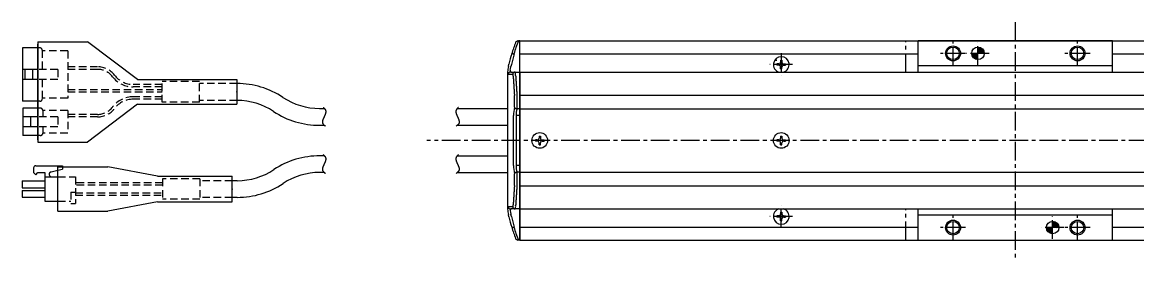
# Model space of a CAD drawing. Extents: x -463 to 433, y 42 to 537.
# Drawn here: x -463.4 to -15.4, y 441.9 to 536.9 of the extents above; entities that cross this region are included whole.
import ezdxf

# ---------------------------------------------------------------- set-up
doc = ezdxf.new("R2010")
doc.units = 0
for name, pattern in [('CENTER', [12, 7.5, -1.5, 1.5, -1.5]), ('DASHED', [4.5, 3, -1.5]), ('PHANTOM', [15, 7.5, -1.5, 1.5, -1.5, 1.5, -1.5])]:
    doc.linetypes.add(name, pattern=pattern)
doc.layers.get('0').update_dxf_attribs({"linetype": 'CONTINUOUS'})
doc.layers.add('CENTER', color=1, linetype='CENTER')

# ---------------------------------------------------------------- blocks, each defined once
blk = doc.blocks.new('*X6')
at = {"color": 0}
for p, q in [((-266.67, 312.02), (-266.61, 312.09)), ((-266.66, 311.92), (-266.5, 312.09)), ((-266.65, 311.83), (-266.38, 312.09)), ((-266.62, 311.74), (-266.27, 312.09)), ((-266.6, 311.65), (-266.16, 312.09)), ((-266.56, 311.57), (-266.05, 312.09)), ((-266.53, 311.5), (-265.94, 312.09)), ((-266.48, 311.43), (-265.83, 312.09)), ((-266.44, 311.36), (-265.71, 312.09)), ((-266.39, 311.3), (-265.6, 312.09)), ((-266.34, 311.24), (-265.49, 312.09)), ((-266.28, 311.18), (-265.42, 312.04)), ((-266.23, 311.13), (-265.42, 311.93)), ((-266.16, 311.08), (-265.42, 311.82)), ((-266.1, 311.03), (-265.42, 311.71)), ((-266.03, 310.99), (-265.42, 311.59)), ((-265.95, 310.95), (-265.42, 311.48)), ((-265.87, 310.92), (-265.42, 311.37)), ((-265.42, 313.16), (-265.26, 313.33)), ((-265.42, 313.27), (-265.36, 313.33)), ((-265.42, 313.05), (-265.16, 313.31)), ((-265.42, 312.94), (-265.07, 313.29)), ((-265.42, 312.82), (-264.99, 313.26)), ((-265.42, 312.71), (-264.91, 313.23)), ((-265.42, 312.6), (-264.83, 313.19)), ((-265.42, 312.49), (-264.76, 313.15)), ((-265.42, 312.38), (-264.7, 313.1)), ((-265.42, 312.27), (-264.63, 313.06)), ((-265.42, 312.15), (-264.57, 313)), ((-265.38, 312.09), (-264.52, 312.95)), ((-265.27, 312.09), (-264.46, 312.89)), ((-265.15, 312.09), (-264.42, 312.83)), ((-265.04, 312.09), (-264.37, 312.76)), ((-264.93, 312.09), (-264.33, 312.69)), ((-264.82, 312.09), (-264.29, 312.62)), ((-264.71, 312.09), (-264.26, 312.54)), ((-264.6, 312.09), (-264.23, 312.45)), ((-264.48, 312.09), (-264.2, 312.37)), ((-264.37, 312.09), (-264.19, 312.27)), ((-264.26, 312.09), (-264.18, 312.17)), ((-265.79, 310.89), (-265.42, 311.26)), ((-265.7, 310.87), (-265.42, 311.15)), ((-265.61, 310.85), (-265.42, 311.04)), ((-265.51, 310.84), (-265.42, 310.92))]:
    blk.add_line(p, q, dxfattribs=at)
blk = doc.blocks.new('*X7')
at = {"color": 0}
for p, q in [((-280.42, 348.25), (-280.34, 348.33)), ((-280.42, 348.14), (-280.24, 348.32)), ((-280.42, 348.02), (-280.14, 348.3)), ((-280.42, 347.91), (-280.05, 348.28)), ((-280.42, 347.8), (-279.97, 348.25)), ((-280.42, 347.69), (-279.89, 348.22)), ((-280.42, 347.58), (-279.82, 348.18)), ((-280.42, 347.46), (-279.75, 348.14)), ((-280.42, 347.35), (-279.68, 348.09)), ((-280.42, 347.24), (-279.62, 348.04)), ((-280.42, 347.13), (-279.56, 347.99)), ((-280.35, 347.09), (-279.51, 347.94)), ((-280.24, 347.09), (-279.45, 347.88)), ((-280.13, 347.09), (-279.41, 347.81)), ((-280.02, 347.09), (-279.36, 347.74)), ((-279.91, 347.09), (-279.32, 347.67)), ((-279.8, 347.09), (-279.28, 347.6)), ((-279.68, 347.09), (-279.25, 347.52)), ((-279.57, 347.09), (-279.22, 347.44)), ((-279.46, 347.09), (-279.2, 347.35)), ((-279.35, 347.09), (-279.18, 347.25)), ((-281.67, 347), (-281.58, 347.09)), ((-281.66, 346.9), (-281.47, 347.09)), ((-281.64, 346.81), (-281.36, 347.09)), ((-281.62, 346.72), (-281.25, 347.09)), ((-281.59, 346.63), (-281.14, 347.09)), ((-281.56, 346.56), (-281.03, 347.09)), ((-281.52, 346.48), (-280.91, 347.09)), ((-281.48, 346.41), (-280.8, 347.09)), ((-281.43, 346.35), (-280.69, 347.09)), ((-281.38, 346.28), (-280.58, 347.09)), ((-281.33, 346.22), (-280.47, 347.09)), ((-281.27, 346.17), (-280.42, 347.02)), ((-281.21, 346.12), (-280.42, 346.91)), ((-281.15, 346.07), (-280.42, 346.79)), ((-281.08, 346.02), (-280.42, 346.68)), ((-281.01, 345.98), (-280.42, 346.57)), ((-280.94, 345.95), (-280.42, 346.46)), ((-280.86, 345.91), (-280.42, 346.35)), ((-280.77, 345.89), (-280.42, 346.23)), ((-280.68, 345.86), (-280.42, 346.12)), ((-280.59, 345.85), (-280.42, 346.01)), ((-280.48, 345.84), (-280.42, 345.9)), ((-279.24, 347.09), (-279.17, 347.15))]:
    blk.add_line(p, q, dxfattribs=at)

msp = doc.modelspace()

# ---------------------------------------------------------------- linework, layer by layer
at = {"color": 7, "linetype": 'CONTINUOUS'}
for p, q in [((-457.13, 529.13), (-437.13, 529.13)), ((-457.13, 529.13), (-457.13, 488.73)), ((-417.13, 513.89), (-437.13, 529.13)), ((-264.3, 529.44), (-264.1, 529.44)), ((-263.52, 529.44), (-264.1, 529.44)), ((-263.52, 516.94), (-263.52, 529.44)), ((-263.52, 529.44), (418.48, 529.44)), ((-263.52, 449.44), (-263.52, 529.44)), ((-25.52, 529.44), (-103.52, 529.44)), ((-103.52, 516.94), (-103.52, 529.44)), ((-25.52, 516.94), (-25.52, 529.44)), ((-463.33, 526.68), (-463.33, 505.18)), ((-457.13, 526.68), (-463.33, 526.68)), ((-457.13, 489.73), (-457.13, 528.13)), ((-265.91, 524.26), (-265.76, 524.24)), ((-263.52, 524.24), (-103.52, 524.24)), ((-25.52, 524.24), (418.48, 524.24)), ((-268.1, 519.16), (-267.88, 520.16)), ((-266.91, 519.94), (-267.12, 519.2)), ((-160.77, 521.69), (-160.27, 521.69)), ((-160.27, 520.19), (-160.27, 519.69)), ((-159.52, 520.19), (-160.27, 520.19)), ((-159.52, 519.69), (-160.27, 519.69)), ((-158.77, 521.69), (-158.77, 520.93)), ((-158.27, 521.69), (-158.27, 520.93)), ((-157.52, 520.19), (-156.77, 520.19)), ((-157.52, 519.69), (-156.77, 519.69)), ((-156.77, 520.19), (-156.77, 519.69)), ((-457.13, 517.93), (-463.33, 517.93)), ((-462.33, 517.93), (-462.33, 513.93)), ((-459.33, 517.93), (-459.33, 513.93)), ((-268.42, 517.05), (-268.42, 517.06)), ((-266.35, 515.94), (-268.19, 515.94)), ((-267.19, 516.94), (-263.52, 516.94)), ((-263.52, 516.94), (-263.52, 461.94)), ((-263.52, 516.94), (418.48, 516.94)), ((-263.52, 516.94), (-103.52, 516.94)), ((-158.77, 518.19), (-158.77, 518.94)), ((-158.77, 518.19), (-158.27, 518.19)), ((-158.27, 518.19), (-158.27, 518.94)), ((-25.52, 519.44), (-103.52, 519.44)), ((-25.52, 516.94), (418.48, 516.94)), ((-457.13, 513.93), (-463.33, 513.93)), ((-417.13, 513.89), (-377.13, 513.89)), ((-377.13, 513.89), (-377.13, 503.99)), ((-268.52, 515.09), (-268.52, 463.79)), ((-265.69, 502.78), (-265.69, 507.51)), ((-264.7, 507.69), (-264.71, 507.69)), ((-264.71, 507.69), (-264.71, 502.19)), ((-263.52, 507.71), (418.48, 507.71)), ((-457.13, 505.18), (-463.33, 505.18)), ((-463.13, 502.43), (-463.13, 491.43)), ((-457.13, 502.43), (-463.13, 502.43)), ((-417.13, 503.99), (-437.13, 488.73)), ((-417.13, 503.99), (-377.13, 503.99)), ((-343.97, 502.34), (-342.06, 502.34)), ((-288.64, 502.34), (-268.52, 502.34)), ((-264.71, 502.19), (-264.6, 502.19)), ((-263.52, 502.19), (-264.6, 502.19)), ((-263.52, 502.17), (418.48, 502.17)), ((-457.13, 498.93), (-463.13, 498.93)), ((-460.13, 498.93), (-460.13, 494.93)), ((-266.02, 479.44), (-266.02, 499.44)), ((-265.03, 499.44), (-265.03, 479.44)), ((-263.52, 499.44), (-265.03, 499.44)), ((-457.13, 494.93), (-463.13, 494.93)), ((-344.09, 495.54), (-342.04, 495.54)), ((-288.66, 495.54), (-268.52, 495.54)), ((-457.13, 491.43), (-463.13, 491.43)), ((-457.13, 488.73), (-437.13, 488.73)), ((-257.27, 489.69), (-257.27, 489.19)), ((-256.52, 489.69), (-257.27, 489.69)), ((-256.52, 489.19), (-257.27, 489.19)), ((-255.77, 491.19), (-255.77, 490.43)), ((-255.77, 491.19), (-255.27, 491.19)), ((-255.77, 487.69), (-255.77, 488.44)), ((-255.27, 491.19), (-255.27, 490.43)), ((-255.27, 487.69), (-255.27, 488.44)), ((-254.52, 489.69), (-253.77, 489.69)), ((-254.52, 489.19), (-253.77, 489.19)), ((-253.77, 489.69), (-253.77, 489.19)), ((-160.27, 489.69), (-160.27, 489.19)), ((-159.52, 489.69), (-160.27, 489.69)), ((-159.52, 489.19), (-160.27, 489.19)), ((-158.77, 491.19), (-158.77, 490.43)), ((-158.77, 491.19), (-158.27, 491.19)), ((-158.77, 487.69), (-158.77, 488.44)), ((-158.27, 491.19), (-158.27, 490.43)), ((-158.27, 487.69), (-158.27, 488.44)), ((-157.52, 489.69), (-156.77, 489.69)), ((-157.52, 489.19), (-156.77, 489.19)), ((-156.77, 489.69), (-156.77, 489.19)), ((-255.77, 487.69), (-255.27, 487.69)), ((-158.77, 487.69), (-158.27, 487.69)), ((-342.01, 483.29), (-343.86, 483.29)), ((-288.69, 483.29), (-268.52, 483.29)), ((-263.52, 479.44), (-265.03, 479.44)), ((-458.86, 478.4), (-458.86, 476.6)), ((-457.96, 475.7), (-458.86, 476.6)), ((-457.96, 479.3), (-447.16, 479.3)), ((-457.96, 475.7), (-457.06, 476.6)), ((-457.06, 476.6), (-454.36, 476.6)), ((-454.36, 476.6), (-454.36, 465.08)), ((-451.8, 476.79), (-449.03, 477.5)), ((-449.03, 478.89), (-429.03, 478.89)), ((-449.03, 460.99), (-449.03, 478.89)), ((-447.16, 479.3), (-447.16, 478.89)), ((-409.03, 475.14), (-429.03, 478.89)), ((-409.03, 475.14), (-379.03, 475.14)), ((-379.03, 464.74), (-379.03, 475.14)), ((-342.1, 476.59), (-343.86, 476.59)), ((-288.6, 476.59), (-268.52, 476.59)), ((-265.69, 471.36), (-265.69, 476.1)), ((-264.6, 476.69), (-264.71, 476.68)), ((-264.71, 476.68), (-264.71, 471.19)), ((-263.52, 476.69), (-264.6, 476.69)), ((-263.52, 476.7), (418.48, 476.7)), ((-463.36, 473.18), (-463.36, 470.48)), ((-463.36, 473.18), (-454.36, 473.18)), ((-463.36, 470.48), (-454.36, 470.48)), ((-454.36, 474.8), (-449.03, 474.8)), ((-377.03, 473.29), (-379.03, 473.29)), ((-264.71, 471.19), (-264.7, 471.19)), ((-263.52, 471.17), (418.48, 471.17)), ((-463.36, 469.4), (-454.36, 469.4)), ((-463.36, 469.4), (-463.36, 466.7)), ((-463.36, 466.7), (-454.36, 466.7)), ((-377.03, 466.59), (-379.03, 466.59)), ((-454.36, 465.08), (-449.03, 465.08)), ((-409.03, 464.74), (-429.03, 460.99)), ((-409.03, 464.74), (-379.03, 464.74)), ((-268.42, 461.81), (-268.42, 461.82)), ((-268.19, 462.94), (-266.35, 462.94)), ((-263.52, 461.94), (-267.19, 461.94)), ((-263.52, 461.94), (-263.52, 449.44)), ((-263.52, 461.94), (-103.52, 461.94)), ((-261.52, 461.94), (420.48, 461.94)), ((-103.52, 449.44), (-103.52, 461.94)), ((-25.52, 461.94), (418.48, 461.94)), ((-25.52, 449.44), (-25.52, 461.94)), ((-449.03, 460.99), (-429.03, 460.99)), ((-267.88, 458.72), (-268.1, 459.71)), ((-266.91, 458.94), (-267.12, 459.67)), ((-160.27, 459.19), (-160.27, 458.69)), ((-159.52, 459.19), (-160.27, 459.19)), ((-159.52, 458.69), (-160.27, 458.69)), ((-158.77, 460.69), (-158.77, 459.93)), ((-158.77, 460.69), (-158.27, 460.69)), ((-158.77, 457.19), (-158.77, 457.94)), ((-158.77, 457.19), (-158.27, 457.19)), ((-158.27, 460.69), (-158.27, 459.93)), ((-158.27, 457.19), (-158.27, 457.94)), ((-157.52, 459.19), (-156.77, 459.19)), ((-157.52, 458.69), (-156.77, 458.69)), ((-156.77, 459.19), (-156.77, 458.69)), ((-25.52, 459.44), (-103.52, 459.44)), ((-265.91, 454.61), (-265.76, 454.63)), ((-263.52, 454.64), (-103.52, 454.64)), ((-25.52, 454.64), (418.48, 454.64)), ((-264.1, 449.44), (-264.3, 449.44)), ((-263.52, 449.44), (-264.1, 449.44)), ((-263.52, 449.44), (418.48, 449.44)), ((-103.52, 449.44), (-25.52, 449.44))]:
    msp.add_line(p, q, dxfattribs=at)
at = {"color": 3, "linetype": 'PHANTOM'}
for p, q in [((-108.52, 516.94), (-108.52, 529.44)), ((-108.52, 449.44), (-108.52, 461.94))]:
    msp.add_line(p, q, dxfattribs=at)
at = {"color": 3, "linetype": 'DASHED'}
for p, q in [((-456.33, 526.68), (-457.13, 526.68)), ((-455.33, 525.68), (-455.33, 517.93)), ((-445.13, 525.43), (-455.33, 525.43)), ((-445.13, 525.43), (-445.13, 506.43)), ((-449.13, 517.93), (-457.13, 517.93)), ((-449.13, 517.93), (-449.13, 513.93)), ((-433.1, 519.03), (-445.13, 519.03)), ((-433.1, 518.03), (-445.13, 518.03)), ((-449.13, 513.93), (-457.13, 513.93)), ((-455.33, 513.93), (-455.33, 506.18)), ((-407.13, 511.94), (-418.78, 511.94)), ((-407.13, 510.94), (-418.78, 510.94)), ((-392.13, 513.09), (-407.13, 513.09)), ((-407.13, 504.79), (-407.13, 513.09)), ((-392.13, 504.79), (-392.13, 513.09)), ((-377.13, 512.34), (-392.13, 512.34)), ((-445.13, 506.43), (-455.33, 506.43)), ((-445.13, 509.93), (-407.13, 509.94)), ((-445.13, 508.93), (-407.13, 508.94)), ((-407.13, 507.04), (-418.78, 507.04)), ((-456.33, 505.18), (-457.13, 505.18)), ((-456.13, 502.43), (-457.13, 502.43)), ((-407.13, 506.04), (-418.78, 506.04)), ((-392.13, 504.79), (-407.13, 504.79)), ((-377.13, 505.54), (-392.13, 505.54)), ((-449.13, 498.93), (-457.13, 498.93)), ((-455.13, 501.43), (-455.13, 498.93)), ((-445.13, 501.43), (-455.13, 501.43)), ((-449.13, 498.93), (-449.13, 494.93)), ((-445.13, 501.43), (-445.13, 492.43)), ((-433.1, 499.93), (-445.13, 499.93)), ((-433.1, 498.93), (-445.13, 498.93)), ((-449.13, 494.93), (-457.13, 494.93)), ((-455.13, 494.93), (-455.13, 492.43)), ((-456.13, 491.43), (-457.13, 491.43)), ((-445.13, 492.43), (-455.13, 492.43)), ((-449.03, 477.5), (-447.16, 477.98)), ((-447.16, 478.89), (-447.16, 477.98)), ((-449.03, 474.8), (-442.03, 474.8)), ((-442.03, 474.8), (-442.03, 464.18)), ((-407.03, 472.44), (-442.03, 472.44)), ((-407.03, 471.44), (-442.03, 471.44)), ((-407.03, 474.04), (-407.03, 465.84)), ((-392.03, 474.04), (-407.03, 474.04)), ((-392.03, 474.04), (-392.03, 465.84)), ((-379.03, 473.29), (-392.03, 473.29)), ((-443.83, 468.68), (-442.03, 468.68)), ((-443.83, 468.68), (-443.83, 464.18)), ((-442.03, 468.44), (-407.03, 468.44)), ((-442.03, 467.44), (-407.03, 467.44)), ((-379.03, 466.59), (-392.03, 466.59)), ((-449.03, 465.08), (-443.83, 465.08)), ((-443.83, 464.18), (-442.03, 464.18)), ((-392.03, 465.84), (-407.03, 465.84))]:
    msp.add_line(p, q, dxfattribs=at)
at = {"color": 7, "linetype": 'CONTINUOUS'}
for points in [[(-266.8, 524.26), (-266.8, 524.26), (-266.79, 524.28), (-266.68, 524.34), (-266.48, 524.35), (-266.22, 524.32), (-265.91, 524.26)], [(-267.42, 517.74), (-267.33, 518.3), (-267.12, 519.2)], [(-267.42, 461.13), (-267.33, 460.57), (-267.12, 459.67)], [(-266.8, 454.61), (-266.8, 454.61), (-266.79, 454.59), (-266.68, 454.53), (-266.48, 454.52), (-266.22, 454.55), (-265.91, 454.61)]]:
    msp.add_lwpolyline(points, dxfattribs=at)
for points in [[(-266.2, 515.28, 0), (-266.19, 515.22, 0), (-266.19, 515.16, 0), (-266.19, 515.09, 0), (-266.18, 515.03, 0), (-266.18, 514.97, 0), (-266.17, 514.91, 0), (-266.17, 514.85, 0), (-266.17, 514.79, 0), (-266.16, 514.73, 0), (-266.16, 514.67, 0), (-266.16, 514.61, 0), (-266.15, 514.55, 0), (-266.15, 514.49, 0), (-266.14, 514.43, 0), (-266.14, 514.37, 0), (-266.14, 514.3, 0), (-266.13, 514.24, 0), (-266.13, 514.18, 0), (-266.13, 514.12, 0), (-266.12, 514.06, 0), (-266.12, 514, 0), (-266.11, 513.94, 0), (-266.11, 513.88, 0), (-266.11, 513.82, 0), (-266.1, 513.76, 0), (-266.1, 513.7, 0), (-266.09, 513.64, 0), (-266.09, 513.58, 0), (-266.09, 513.52, 0), (-266.08, 513.45, 0), (-266.08, 513.39, 0), (-266.08, 513.33, 0), (-266.07, 513.27, 0), (-266.07, 513.21, 0), (-266.06, 513.15, 0), (-266.06, 513.09, 0), (-266.06, 513.03, 0), (-266.05, 512.97, 0), (-266.05, 512.91, 0), (-266.04, 512.85, 0), (-266.04, 512.79, 0), (-266.04, 512.73, 0), (-266.03, 512.67, 0), (-266.03, 512.6, 0), (-266.02, 512.54, 0), (-266.02, 512.48, 0), (-266.02, 512.42, 0), (-266.01, 512.36, 0), (-266.01, 512.3, 0), (-266.01, 512.24, 0), (-266, 512.18, 0), (-266, 512.12, 0), (-265.99, 512.06, 0), (-265.99, 512, 0), (-265.99, 511.94, 0), (-265.98, 511.88, 0), (-265.98, 511.82, 0), (-265.97, 511.75, 0), (-265.97, 511.69, 0), (-265.97, 511.63, 0), (-265.96, 511.57, 0), (-265.96, 511.51, 0), (-265.95, 511.45, 0), (-265.95, 511.39, 0), (-265.95, 511.33, 0), (-265.94, 511.27, 0), (-265.94, 511.21, 0), (-265.93, 511.15, 0), (-265.93, 511.09, 0), (-265.93, 511.03, 0), (-265.92, 510.97, 0), (-265.92, 510.9, 0), (-265.92, 510.84, 0), (-265.91, 510.78, 0), (-265.91, 510.72, 0), (-265.9, 510.66, 0), (-265.9, 510.6, 0), (-265.9, 510.54, 0), (-265.89, 510.48, 0), (-265.89, 510.42, 0), (-265.88, 510.36, 0), (-265.88, 510.3, 0), (-265.88, 510.24, 0), (-265.87, 510.18, 0), (-265.87, 510.12, 0), (-265.86, 510.06, 0), (-265.86, 509.99, 0), (-265.86, 509.93, 0), (-265.85, 509.87, 0), (-265.85, 509.81, 0), (-265.84, 509.75, 0), (-265.84, 509.69, 0), (-265.84, 509.63, 0), (-265.83, 509.57, 0), (-265.83, 509.51, 0), (-265.82, 509.45, 0), (-265.82, 509.39, 0), (-265.82, 509.33, 0), (-265.81, 509.27, 0), (-265.81, 509.21, 0), (-265.8, 509.15, 0), (-265.8, 509.08, 0), (-265.8, 509.02, 0), (-265.79, 508.96, 0), (-265.79, 508.9, 0), (-265.78, 508.84, 0), (-265.78, 508.78, 0), (-265.78, 508.72, 0), (-265.77, 508.66, 0), (-265.77, 508.6, 0), (-265.76, 508.54, 0), (-265.76, 508.48, 0), (-265.75, 508.42, 0), (-265.75, 508.36, 0), (-265.75, 508.3, 0), (-265.74, 508.24, 0), (-265.74, 508.18, 0), (-265.73, 508.11, 0), (-265.73, 508.05, 0), (-265.73, 507.99, 0), (-265.72, 507.93, 0), (-265.72, 507.87, 0), (-265.71, 507.81, 0), (-265.71, 507.75, 0), (-265.71, 507.69, 0), (-265.7, 507.63, 0), (-265.7, 507.57, 0), (-265.69, 507.51, 0)], [(-265.21, 515.62, 0), (-265.21, 515.56, 0), (-265.2, 515.49, 0), (-265.2, 515.43, 0), (-265.2, 515.37, 0), (-265.19, 515.31, 0), (-265.19, 515.25, 0), (-265.18, 515.18, 0), (-265.18, 515.12, 0), (-265.18, 515.06, 0), (-265.17, 515, 0), (-265.17, 514.94, 0), (-265.17, 514.87, 0), (-265.16, 514.81, 0), (-265.16, 514.75, 0), (-265.15, 514.69, 0), (-265.15, 514.63, 0), (-265.15, 514.56, 0), (-265.14, 514.5, 0), (-265.14, 514.44, 0), (-265.13, 514.38, 0), (-265.13, 514.32, 0), (-265.13, 514.25, 0), (-265.12, 514.19, 0), (-265.12, 514.13, 0), (-265.11, 514.07, 0), (-265.11, 514.01, 0), (-265.11, 513.94, 0), (-265.1, 513.88, 0), (-265.1, 513.82, 0), (-265.1, 513.76, 0), (-265.09, 513.7, 0), (-265.09, 513.63, 0), (-265.08, 513.57, 0), (-265.08, 513.51, 0), (-265.08, 513.45, 0), (-265.07, 513.39, 0), (-265.07, 513.32, 0), (-265.06, 513.26, 0), (-265.06, 513.2, 0), (-265.06, 513.14, 0), (-265.05, 513.08, 0), (-265.05, 513.01, 0), (-265.04, 512.95, 0), (-265.04, 512.89, 0), (-265.04, 512.83, 0), (-265.03, 512.77, 0), (-265.03, 512.7, 0), (-265.02, 512.64, 0), (-265.02, 512.58, 0), (-265.02, 512.52, 0), (-265.01, 512.46, 0), (-265.01, 512.39, 0), (-265, 512.33, 0), (-265, 512.27, 0), (-265, 512.21, 0), (-264.99, 512.15, 0), (-264.99, 512.08, 0), (-264.98, 512.02, 0), (-264.98, 511.96, 0), (-264.98, 511.9, 0), (-264.97, 511.84, 0), (-264.97, 511.77, 0), (-264.96, 511.71, 0), (-264.96, 511.65, 0), (-264.96, 511.59, 0), (-264.95, 511.53, 0), (-264.95, 511.46, 0), (-264.94, 511.4, 0), (-264.94, 511.34, 0), (-264.94, 511.28, 0), (-264.93, 511.22, 0), (-264.93, 511.15, 0), (-264.92, 511.09, 0), (-264.92, 511.03, 0), (-264.92, 510.97, 0), (-264.91, 510.91, 0), (-264.91, 510.84, 0), (-264.9, 510.78, 0), (-264.9, 510.72, 0), (-264.9, 510.66, 0), (-264.89, 510.6, 0), (-264.89, 510.53, 0), (-264.88, 510.47, 0), (-264.88, 510.41, 0), (-264.88, 510.35, 0), (-264.87, 510.29, 0), (-264.87, 510.22, 0), (-264.86, 510.16, 0), (-264.86, 510.1, 0), (-264.86, 510.04, 0), (-264.85, 509.98, 0), (-264.85, 509.91, 0), (-264.84, 509.85, 0), (-264.84, 509.79, 0), (-264.84, 509.73, 0), (-264.83, 509.67, 0), (-264.83, 509.6, 0), (-264.82, 509.54, 0), (-264.82, 509.48, 0), (-264.81, 509.42, 0), (-264.81, 509.36, 0), (-264.81, 509.29, 0), (-264.8, 509.23, 0), (-264.8, 509.17, 0), (-264.79, 509.11, 0), (-264.79, 509.05, 0), (-264.79, 508.99, 0), (-264.78, 508.92, 0), (-264.78, 508.86, 0), (-264.77, 508.8, 0), (-264.77, 508.74, 0), (-264.77, 508.68, 0), (-264.76, 508.61, 0), (-264.76, 508.55, 0), (-264.75, 508.49, 0), (-264.75, 508.43, 0), (-264.74, 508.37, 0), (-264.74, 508.3, 0), (-264.74, 508.24, 0), (-264.73, 508.18, 0), (-264.73, 508.12, 0), (-264.72, 508.06, 0), (-264.72, 507.99, 0), (-264.72, 507.93, 0), (-264.71, 507.87, 0), (-264.71, 507.81, 0), (-264.7, 507.75, 0), (-264.7, 507.68, 0)], [(-342.48, 502.75, 0), (-342.45, 502.72, 0), (-342.42, 502.69, 0), (-342.39, 502.66, 0), (-342.35, 502.63, 0), (-342.32, 502.6, 0), (-342.29, 502.57, 0), (-342.26, 502.54, 0), (-342.22, 502.5, 0), (-342.19, 502.47, 0), (-342.16, 502.44, 0), (-342.13, 502.41, 0), (-342.1, 502.38, 0), (-342.07, 502.34, 0), (-342.04, 502.31, 0), (-342.01, 502.28, 0), (-341.98, 502.24, 0), (-341.95, 502.21, 0), (-341.92, 502.17, 0), (-341.89, 502.14, 0), (-341.86, 502.1, 0), (-341.84, 502.07, 0), (-341.81, 502.03, 0), (-341.78, 502, 0), (-341.76, 501.96, 0), (-341.74, 501.93, 0), (-341.71, 501.89, 0), (-341.69, 501.85, 0), (-341.67, 501.82, 0), (-341.65, 501.78, 0), (-341.63, 501.74, 0), (-341.61, 501.7, 0), (-341.6, 501.66, 0), (-341.58, 501.63, 0), (-341.57, 501.59, 0), (-341.55, 501.55, 0), (-341.54, 501.51, 0), (-341.53, 501.47, 0), (-341.52, 501.43, 0), (-341.51, 501.39, 0), (-341.51, 501.35, 0), (-341.5, 501.31, 0), (-341.49, 501.27, 0), (-341.49, 501.23, 0), (-341.48, 501.19, 0), (-341.48, 501.15, 0), (-341.48, 501.11, 0), (-341.48, 501.06, 0), (-341.48, 501.02, 0), (-341.48, 500.98, 0), (-341.48, 500.94, 0), (-341.49, 500.9, 0), (-341.49, 500.85, 0), (-341.49, 500.81, 0), (-341.5, 500.77, 0), (-341.51, 500.72, 0), (-341.51, 500.68, 0), (-341.52, 500.64, 0), (-341.53, 500.59, 0), (-341.54, 500.55, 0), (-341.55, 500.51, 0), (-341.56, 500.46, 0), (-341.57, 500.42, 0), (-341.58, 500.37, 0), (-341.59, 500.33, 0), (-341.6, 500.28, 0), (-341.62, 500.24, 0), (-341.63, 500.19, 0), (-341.65, 500.15, 0), (-341.66, 500.1, 0), (-341.68, 500.06, 0), (-341.69, 500.01, 0), (-341.71, 499.97, 0), (-341.72, 499.92, 0), (-341.74, 499.88, 0), (-341.76, 499.83, 0), (-341.78, 499.79, 0), (-341.79, 499.74, 0), (-341.81, 499.7, 0), (-341.83, 499.65, 0), (-341.85, 499.6, 0), (-341.87, 499.56, 0), (-341.89, 499.51, 0), (-341.91, 499.47, 0), (-341.93, 499.42, 0), (-341.95, 499.37, 0), (-341.97, 499.33, 0), (-341.99, 499.28, 0), (-342.01, 499.24, 0), (-342.03, 499.19, 0), (-342.06, 499.14, 0), (-342.08, 499.1, 0), (-342.1, 499.05, 0), (-342.12, 499.01, 0), (-342.14, 498.96, 0), (-342.16, 498.91, 0), (-342.18, 498.87, 0), (-342.2, 498.82, 0), (-342.22, 498.78, 0), (-342.25, 498.73, 0), (-342.27, 498.68, 0), (-342.29, 498.64, 0), (-342.31, 498.59, 0), (-342.33, 498.55, 0), (-342.35, 498.5, 0), (-342.37, 498.45, 0), (-342.39, 498.41, 0), (-342.41, 498.36, 0), (-342.43, 498.32, 0), (-342.45, 498.27, 0), (-342.47, 498.23, 0), (-342.49, 498.18, 0), (-342.5, 498.14, 0), (-342.52, 498.09, 0), (-342.54, 498.05, 0), (-342.56, 498, 0), (-342.57, 497.96, 0), (-342.59, 497.91, 0), (-342.61, 497.87, 0), (-342.62, 497.82, 0), (-342.64, 497.78, 0), (-342.65, 497.74, 0), (-342.67, 497.69, 0), (-342.68, 497.65, 0), (-342.69, 497.6, 0), (-342.71, 497.56, 0), (-342.72, 497.52, 0), (-342.73, 497.47, 0), (-342.74, 497.43, 0), (-342.75, 497.39, 0), (-342.76, 497.35, 0), (-342.77, 497.3, 0), (-342.78, 497.26, 0), (-342.78, 497.22, 0), (-342.79, 497.18, 0), (-342.79, 497.14, 0), (-342.8, 497.09, 0), (-342.8, 497.05, 0), (-342.81, 497.01, 0), (-342.81, 496.97, 0), (-342.81, 496.93, 0), (-342.81, 496.89, 0), (-342.81, 496.85, 0), (-342.81, 496.81, 0), (-342.81, 496.77, 0), (-342.81, 496.73, 0), (-342.8, 496.69, 0), (-342.8, 496.65, 0), (-342.79, 496.61, 0), (-342.78, 496.58, 0), (-342.78, 496.54, 0), (-342.77, 496.5, 0), (-342.76, 496.46, 0), (-342.74, 496.42, 0), (-342.73, 496.39, 0), (-342.72, 496.35, 0), (-342.7, 496.31, 0), (-342.69, 496.28, 0), (-342.67, 496.24, 0), (-342.65, 496.21, 0), (-342.63, 496.17, 0), (-342.61, 496.14, 0), (-342.59, 496.1, 0), (-342.57, 496.07, 0), (-342.54, 496.03, 0), (-342.52, 496, 0), (-342.49, 495.97, 0), (-342.46, 495.93, 0), (-342.43, 495.9, 0), (-342.4, 495.87, 0), (-342.37, 495.84, 0), (-342.34, 495.81, 0), (-342.31, 495.78, 0), (-342.28, 495.74, 0), (-342.25, 495.71, 0), (-342.21, 495.68, 0), (-342.18, 495.65, 0), (-342.15, 495.62, 0), (-342.11, 495.59, 0), (-342.08, 495.56, 0), (-342.04, 495.54, 0), (-342.01, 495.51, 0), (-341.97, 495.48, 0), (-341.93, 495.45, 0), (-341.9, 495.42, 0), (-341.86, 495.4, 0), (-341.82, 495.37, 0), (-341.79, 495.34, 0), (-341.75, 495.32, 0), (-341.72, 495.29, 0), (-341.68, 495.27, 0), (-341.64, 495.24, 0)], [(-288.22, 502.75, 0), (-288.25, 502.72, 0), (-288.28, 502.69, 0), (-288.32, 502.66, 0), (-288.35, 502.63, 0), (-288.38, 502.6, 0), (-288.41, 502.57, 0), (-288.44, 502.54, 0), (-288.48, 502.5, 0), (-288.51, 502.47, 0), (-288.54, 502.44, 0), (-288.57, 502.41, 0), (-288.6, 502.38, 0), (-288.63, 502.34, 0), (-288.67, 502.31, 0), (-288.7, 502.28, 0), (-288.73, 502.24, 0), (-288.75, 502.21, 0), (-288.78, 502.17, 0), (-288.81, 502.14, 0), (-288.84, 502.1, 0), (-288.87, 502.07, 0), (-288.89, 502.03, 0), (-288.92, 502, 0), (-288.94, 501.96, 0), (-288.97, 501.93, 0), (-288.99, 501.89, 0), (-289.01, 501.85, 0), (-289.03, 501.82, 0), (-289.05, 501.78, 0), (-289.07, 501.74, 0), (-289.09, 501.7, 0), (-289.1, 501.66, 0), (-289.12, 501.63, 0), (-289.13, 501.59, 0), (-289.15, 501.55, 0), (-289.16, 501.51, 0), (-289.17, 501.47, 0), (-289.18, 501.43, 0), (-289.19, 501.39, 0), (-289.2, 501.35, 0), (-289.2, 501.31, 0), (-289.21, 501.27, 0), (-289.21, 501.23, 0), (-289.22, 501.19, 0), (-289.22, 501.15, 0), (-289.22, 501.11, 0), (-289.22, 501.06, 0), (-289.22, 501.02, 0), (-289.22, 500.98, 0), (-289.22, 500.94, 0), (-289.22, 500.9, 0), (-289.21, 500.85, 0), (-289.21, 500.81, 0), (-289.2, 500.77, 0), (-289.2, 500.72, 0), (-289.19, 500.68, 0), (-289.18, 500.64, 0), (-289.17, 500.59, 0), (-289.16, 500.55, 0), (-289.15, 500.51, 0), (-289.14, 500.46, 0), (-289.13, 500.42, 0), (-289.12, 500.37, 0), (-289.11, 500.33, 0), (-289.1, 500.28, 0), (-289.08, 500.24, 0), (-289.07, 500.19, 0), (-289.06, 500.15, 0), (-289.04, 500.1, 0), (-289.03, 500.06, 0), (-289.01, 500.01, 0), (-288.99, 499.97, 0), (-288.98, 499.92, 0), (-288.96, 499.88, 0), (-288.94, 499.83, 0), (-288.92, 499.79, 0), (-288.91, 499.74, 0), (-288.89, 499.7, 0), (-288.87, 499.65, 0), (-288.85, 499.6, 0), (-288.83, 499.56, 0), (-288.81, 499.51, 0), (-288.79, 499.47, 0), (-288.77, 499.42, 0), (-288.75, 499.37, 0), (-288.73, 499.33, 0), (-288.71, 499.28, 0), (-288.69, 499.24, 0), (-288.67, 499.19, 0), (-288.65, 499.14, 0), (-288.63, 499.1, 0), (-288.6, 499.05, 0), (-288.58, 499.01, 0), (-288.56, 498.96, 0), (-288.54, 498.91, 0), (-288.52, 498.87, 0), (-288.5, 498.82, 0), (-288.48, 498.78, 0), (-288.46, 498.73, 0), (-288.43, 498.68, 0), (-288.41, 498.64, 0), (-288.39, 498.59, 0), (-288.37, 498.55, 0), (-288.35, 498.5, 0), (-288.33, 498.45, 0), (-288.31, 498.41, 0), (-288.29, 498.36, 0), (-288.27, 498.32, 0), (-288.25, 498.27, 0), (-288.23, 498.23, 0), (-288.22, 498.18, 0), (-288.2, 498.14, 0), (-288.18, 498.09, 0), (-288.16, 498.05, 0), (-288.14, 498, 0), (-288.13, 497.96, 0), (-288.11, 497.91, 0), (-288.09, 497.87, 0), (-288.08, 497.82, 0), (-288.06, 497.78, 0), (-288.05, 497.74, 0), (-288.03, 497.69, 0), (-288.02, 497.65, 0), (-288.01, 497.6, 0), (-288, 497.56, 0), (-287.98, 497.52, 0), (-287.97, 497.47, 0), (-287.96, 497.43, 0), (-287.95, 497.39, 0), (-287.94, 497.35, 0), (-287.93, 497.3, 0), (-287.93, 497.26, 0), (-287.92, 497.22, 0), (-287.91, 497.18, 0), (-287.91, 497.14, 0), (-287.9, 497.09, 0), (-287.9, 497.05, 0), (-287.89, 497.01, 0), (-287.89, 496.97, 0), (-287.89, 496.93, 0), (-287.89, 496.89, 0), (-287.89, 496.85, 0), (-287.89, 496.81, 0), (-287.89, 496.77, 0), (-287.9, 496.73, 0), (-287.9, 496.69, 0), (-287.91, 496.65, 0), (-287.91, 496.61, 0), (-287.92, 496.58, 0), (-287.93, 496.54, 0), (-287.94, 496.5, 0), (-287.95, 496.46, 0), (-287.96, 496.42, 0), (-287.97, 496.39, 0), (-287.98, 496.35, 0), (-288, 496.31, 0), (-288.01, 496.28, 0), (-288.03, 496.24, 0), (-288.05, 496.21, 0), (-288.07, 496.17, 0), (-288.09, 496.14, 0), (-288.11, 496.1, 0), (-288.14, 496.07, 0), (-288.16, 496.03, 0), (-288.19, 496, 0), (-288.21, 495.97, 0), (-288.24, 495.93, 0), (-288.27, 495.9, 0), (-288.3, 495.87, 0), (-288.33, 495.84, 0), (-288.36, 495.81, 0), (-288.39, 495.78, 0), (-288.42, 495.74, 0), (-288.45, 495.71, 0), (-288.49, 495.68, 0), (-288.52, 495.65, 0), (-288.55, 495.62, 0), (-288.59, 495.59, 0), (-288.62, 495.56, 0), (-288.66, 495.54, 0), (-288.7, 495.51, 0), (-288.73, 495.48, 0), (-288.77, 495.45, 0), (-288.8, 495.42, 0), (-288.84, 495.4, 0), (-288.88, 495.37, 0), (-288.91, 495.34, 0), (-288.95, 495.32, 0), (-288.99, 495.29, 0), (-289.02, 495.27, 0), (-289.06, 495.24, 0)], [(-342.48, 483.75, 0), (-342.45, 483.72, 0), (-342.42, 483.69, 0), (-342.39, 483.66, 0), (-342.35, 483.63, 0), (-342.32, 483.6, 0), (-342.29, 483.57, 0), (-342.26, 483.54, 0), (-342.22, 483.5, 0), (-342.19, 483.47, 0), (-342.16, 483.44, 0), (-342.13, 483.41, 0), (-342.1, 483.38, 0), (-342.07, 483.34, 0), (-342.04, 483.31, 0), (-342.01, 483.28, 0), (-341.98, 483.24, 0), (-341.95, 483.21, 0), (-341.92, 483.17, 0), (-341.89, 483.14, 0), (-341.86, 483.1, 0), (-341.84, 483.07, 0), (-341.81, 483.03, 0), (-341.78, 483, 0), (-341.76, 482.96, 0), (-341.74, 482.93, 0), (-341.71, 482.89, 0), (-341.69, 482.85, 0), (-341.67, 482.82, 0), (-341.65, 482.78, 0), (-341.63, 482.74, 0), (-341.61, 482.7, 0), (-341.6, 482.66, 0), (-341.58, 482.63, 0), (-341.57, 482.59, 0), (-341.55, 482.55, 0), (-341.54, 482.51, 0), (-341.53, 482.47, 0), (-341.52, 482.43, 0), (-341.51, 482.39, 0), (-341.51, 482.35, 0), (-341.5, 482.31, 0), (-341.49, 482.27, 0), (-341.49, 482.23, 0), (-341.48, 482.19, 0), (-341.48, 482.15, 0), (-341.48, 482.11, 0), (-341.48, 482.06, 0), (-341.48, 482.02, 0), (-341.48, 481.98, 0), (-341.48, 481.94, 0), (-341.49, 481.9, 0), (-341.49, 481.85, 0), (-341.49, 481.81, 0), (-341.5, 481.77, 0), (-341.51, 481.72, 0), (-341.51, 481.68, 0), (-341.52, 481.64, 0), (-341.53, 481.59, 0), (-341.54, 481.55, 0), (-341.55, 481.51, 0), (-341.56, 481.46, 0), (-341.57, 481.42, 0), (-341.58, 481.37, 0), (-341.59, 481.33, 0), (-341.6, 481.28, 0), (-341.62, 481.24, 0), (-341.63, 481.19, 0), (-341.65, 481.15, 0), (-341.66, 481.1, 0), (-341.68, 481.06, 0), (-341.69, 481.01, 0), (-341.71, 480.97, 0), (-341.72, 480.92, 0), (-341.74, 480.88, 0), (-341.76, 480.83, 0), (-341.78, 480.79, 0), (-341.79, 480.74, 0), (-341.81, 480.7, 0), (-341.83, 480.65, 0), (-341.85, 480.6, 0), (-341.87, 480.56, 0), (-341.89, 480.51, 0), (-341.91, 480.47, 0), (-341.93, 480.42, 0), (-341.95, 480.37, 0), (-341.97, 480.33, 0), (-341.99, 480.28, 0), (-342.01, 480.24, 0), (-342.03, 480.19, 0), (-342.06, 480.14, 0), (-342.08, 480.1, 0), (-342.1, 480.05, 0), (-342.12, 480.01, 0), (-342.14, 479.96, 0), (-342.16, 479.91, 0), (-342.18, 479.87, 0), (-342.2, 479.82, 0), (-342.22, 479.78, 0), (-342.25, 479.73, 0), (-342.27, 479.68, 0), (-342.29, 479.64, 0), (-342.31, 479.59, 0), (-342.33, 479.55, 0), (-342.35, 479.5, 0), (-342.37, 479.45, 0), (-342.39, 479.41, 0), (-342.41, 479.36, 0), (-342.43, 479.32, 0), (-342.45, 479.27, 0), (-342.47, 479.23, 0), (-342.49, 479.18, 0), (-342.5, 479.14, 0), (-342.52, 479.09, 0), (-342.54, 479.05, 0), (-342.56, 479, 0), (-342.57, 478.96, 0), (-342.59, 478.91, 0), (-342.61, 478.87, 0), (-342.62, 478.82, 0), (-342.64, 478.78, 0), (-342.65, 478.74, 0), (-342.67, 478.69, 0), (-342.68, 478.65, 0), (-342.69, 478.6, 0), (-342.71, 478.56, 0), (-342.72, 478.52, 0), (-342.73, 478.47, 0), (-342.74, 478.43, 0), (-342.75, 478.39, 0), (-342.76, 478.35, 0), (-342.77, 478.3, 0), (-342.78, 478.26, 0), (-342.78, 478.22, 0), (-342.79, 478.18, 0), (-342.79, 478.14, 0), (-342.8, 478.09, 0), (-342.8, 478.05, 0), (-342.81, 478.01, 0), (-342.81, 477.97, 0), (-342.81, 477.93, 0), (-342.81, 477.89, 0), (-342.81, 477.85, 0), (-342.81, 477.81, 0), (-342.81, 477.77, 0), (-342.81, 477.73, 0), (-342.8, 477.69, 0), (-342.8, 477.65, 0), (-342.79, 477.61, 0), (-342.78, 477.58, 0), (-342.78, 477.54, 0), (-342.77, 477.5, 0), (-342.76, 477.46, 0), (-342.74, 477.42, 0), (-342.73, 477.39, 0), (-342.72, 477.35, 0), (-342.7, 477.31, 0), (-342.69, 477.28, 0), (-342.67, 477.24, 0), (-342.65, 477.21, 0), (-342.63, 477.17, 0), (-342.61, 477.14, 0), (-342.59, 477.1, 0), (-342.57, 477.07, 0), (-342.54, 477.03, 0), (-342.52, 477, 0), (-342.49, 476.97, 0), (-342.46, 476.93, 0), (-342.43, 476.9, 0), (-342.4, 476.87, 0), (-342.37, 476.84, 0), (-342.34, 476.81, 0), (-342.31, 476.78, 0), (-342.28, 476.74, 0), (-342.25, 476.71, 0), (-342.21, 476.68, 0), (-342.18, 476.65, 0), (-342.15, 476.62, 0), (-342.11, 476.59, 0), (-342.08, 476.56, 0), (-342.04, 476.54, 0), (-342.01, 476.51, 0), (-341.97, 476.48, 0), (-341.93, 476.45, 0), (-341.9, 476.42, 0), (-341.86, 476.4, 0), (-341.82, 476.37, 0), (-341.79, 476.34, 0), (-341.75, 476.32, 0), (-341.72, 476.29, 0), (-341.68, 476.27, 0), (-341.64, 476.24, 0)], [(-288.22, 483.75, 0), (-288.25, 483.72, 0), (-288.28, 483.69, 0), (-288.32, 483.66, 0), (-288.35, 483.63, 0), (-288.38, 483.6, 0), (-288.41, 483.57, 0), (-288.44, 483.54, 0), (-288.48, 483.5, 0), (-288.51, 483.47, 0), (-288.54, 483.44, 0), (-288.57, 483.41, 0), (-288.6, 483.38, 0), (-288.63, 483.34, 0), (-288.67, 483.31, 0), (-288.7, 483.28, 0), (-288.73, 483.24, 0), (-288.75, 483.21, 0), (-288.78, 483.17, 0), (-288.81, 483.14, 0), (-288.84, 483.1, 0), (-288.87, 483.07, 0), (-288.89, 483.03, 0), (-288.92, 483, 0), (-288.94, 482.96, 0), (-288.97, 482.93, 0), (-288.99, 482.89, 0), (-289.01, 482.85, 0), (-289.03, 482.82, 0), (-289.05, 482.78, 0), (-289.07, 482.74, 0), (-289.09, 482.7, 0), (-289.1, 482.66, 0), (-289.12, 482.63, 0), (-289.13, 482.59, 0), (-289.15, 482.55, 0), (-289.16, 482.51, 0), (-289.17, 482.47, 0), (-289.18, 482.43, 0), (-289.19, 482.39, 0), (-289.2, 482.35, 0), (-289.2, 482.31, 0), (-289.21, 482.27, 0), (-289.21, 482.23, 0), (-289.22, 482.19, 0), (-289.22, 482.15, 0), (-289.22, 482.11, 0), (-289.22, 482.06, 0), (-289.22, 482.02, 0), (-289.22, 481.98, 0), (-289.22, 481.94, 0), (-289.22, 481.9, 0), (-289.21, 481.85, 0), (-289.21, 481.81, 0), (-289.2, 481.77, 0), (-289.2, 481.72, 0), (-289.19, 481.68, 0), (-289.18, 481.64, 0), (-289.17, 481.59, 0), (-289.16, 481.55, 0), (-289.15, 481.51, 0), (-289.14, 481.46, 0), (-289.13, 481.42, 0), (-289.12, 481.37, 0), (-289.11, 481.33, 0), (-289.1, 481.28, 0), (-289.08, 481.24, 0), (-289.07, 481.19, 0), (-289.06, 481.15, 0), (-289.04, 481.1, 0), (-289.03, 481.06, 0), (-289.01, 481.01, 0), (-288.99, 480.97, 0), (-288.98, 480.92, 0), (-288.96, 480.88, 0), (-288.94, 480.83, 0), (-288.92, 480.79, 0), (-288.91, 480.74, 0), (-288.89, 480.7, 0), (-288.87, 480.65, 0), (-288.85, 480.6, 0), (-288.83, 480.56, 0), (-288.81, 480.51, 0), (-288.79, 480.47, 0), (-288.77, 480.42, 0), (-288.75, 480.37, 0), (-288.73, 480.33, 0), (-288.71, 480.28, 0), (-288.69, 480.24, 0), (-288.67, 480.19, 0), (-288.65, 480.14, 0), (-288.63, 480.1, 0), (-288.6, 480.05, 0), (-288.58, 480.01, 0), (-288.56, 479.96, 0), (-288.54, 479.91, 0), (-288.52, 479.87, 0), (-288.5, 479.82, 0), (-288.48, 479.78, 0), (-288.46, 479.73, 0), (-288.43, 479.68, 0), (-288.41, 479.64, 0), (-288.39, 479.59, 0), (-288.37, 479.55, 0), (-288.35, 479.5, 0), (-288.33, 479.45, 0), (-288.31, 479.41, 0), (-288.29, 479.36, 0), (-288.27, 479.32, 0), (-288.25, 479.27, 0), (-288.23, 479.23, 0), (-288.22, 479.18, 0), (-288.2, 479.14, 0), (-288.18, 479.09, 0), (-288.16, 479.05, 0), (-288.14, 479, 0), (-288.13, 478.96, 0), (-288.11, 478.91, 0), (-288.09, 478.87, 0), (-288.08, 478.82, 0), (-288.06, 478.78, 0), (-288.05, 478.74, 0), (-288.03, 478.69, 0), (-288.02, 478.65, 0), (-288.01, 478.6, 0), (-288, 478.56, 0), (-287.98, 478.52, 0), (-287.97, 478.47, 0), (-287.96, 478.43, 0), (-287.95, 478.39, 0), (-287.94, 478.35, 0), (-287.93, 478.3, 0), (-287.93, 478.26, 0), (-287.92, 478.22, 0), (-287.91, 478.18, 0), (-287.91, 478.14, 0), (-287.9, 478.09, 0), (-287.9, 478.05, 0), (-287.89, 478.01, 0), (-287.89, 477.97, 0), (-287.89, 477.93, 0), (-287.89, 477.89, 0), (-287.89, 477.85, 0), (-287.89, 477.81, 0), (-287.89, 477.77, 0), (-287.9, 477.73, 0), (-287.9, 477.69, 0), (-287.91, 477.65, 0), (-287.91, 477.61, 0), (-287.92, 477.58, 0), (-287.93, 477.54, 0), (-287.94, 477.5, 0), (-287.95, 477.46, 0), (-287.96, 477.42, 0), (-287.97, 477.39, 0), (-287.98, 477.35, 0), (-288, 477.31, 0), (-288.01, 477.28, 0), (-288.03, 477.24, 0), (-288.05, 477.21, 0), (-288.07, 477.17, 0), (-288.09, 477.14, 0), (-288.11, 477.1, 0), (-288.14, 477.07, 0), (-288.16, 477.03, 0), (-288.19, 477, 0), (-288.21, 476.97, 0), (-288.24, 476.93, 0), (-288.27, 476.9, 0), (-288.3, 476.87, 0), (-288.33, 476.84, 0), (-288.36, 476.81, 0), (-288.39, 476.78, 0), (-288.42, 476.74, 0), (-288.45, 476.71, 0), (-288.49, 476.68, 0), (-288.52, 476.65, 0), (-288.55, 476.62, 0), (-288.59, 476.59, 0), (-288.62, 476.56, 0), (-288.66, 476.54, 0), (-288.7, 476.51, 0), (-288.73, 476.48, 0), (-288.77, 476.45, 0), (-288.8, 476.42, 0), (-288.84, 476.4, 0), (-288.88, 476.37, 0), (-288.91, 476.34, 0), (-288.95, 476.32, 0), (-288.99, 476.29, 0), (-289.02, 476.27, 0), (-289.06, 476.24, 0)], [(-265.69, 471.36, 0), (-265.7, 471.3, 0), (-265.7, 471.24, 0), (-265.71, 471.18, 0), (-265.71, 471.12, 0), (-265.71, 471.06, 0), (-265.72, 471, 0), (-265.72, 470.94, 0), (-265.73, 470.88, 0), (-265.73, 470.82, 0), (-265.73, 470.76, 0), (-265.74, 470.69, 0), (-265.74, 470.63, 0), (-265.75, 470.57, 0), (-265.75, 470.51, 0), (-265.75, 470.45, 0), (-265.76, 470.39, 0), (-265.76, 470.33, 0), (-265.77, 470.27, 0), (-265.77, 470.21, 0), (-265.78, 470.15, 0), (-265.78, 470.09, 0), (-265.78, 470.03, 0), (-265.79, 469.97, 0), (-265.79, 469.91, 0), (-265.8, 469.85, 0), (-265.8, 469.78, 0), (-265.8, 469.72, 0), (-265.81, 469.66, 0), (-265.81, 469.6, 0), (-265.82, 469.54, 0), (-265.82, 469.48, 0), (-265.82, 469.42, 0), (-265.83, 469.36, 0), (-265.83, 469.3, 0), (-265.84, 469.24, 0), (-265.84, 469.18, 0), (-265.84, 469.12, 0), (-265.85, 469.06, 0), (-265.85, 469, 0), (-265.86, 468.94, 0), (-265.86, 468.88, 0), (-265.86, 468.81, 0), (-265.87, 468.75, 0), (-265.87, 468.69, 0), (-265.88, 468.63, 0), (-265.88, 468.57, 0), (-265.88, 468.51, 0), (-265.89, 468.45, 0), (-265.89, 468.39, 0), (-265.9, 468.33, 0), (-265.9, 468.27, 0), (-265.9, 468.21, 0), (-265.91, 468.15, 0), (-265.91, 468.09, 0), (-265.92, 468.03, 0), (-265.92, 467.97, 0), (-265.92, 467.9, 0), (-265.93, 467.84, 0), (-265.93, 467.78, 0), (-265.93, 467.72, 0), (-265.94, 467.66, 0), (-265.94, 467.6, 0), (-265.95, 467.54, 0), (-265.95, 467.48, 0), (-265.95, 467.42, 0), (-265.96, 467.36, 0), (-265.96, 467.3, 0), (-265.97, 467.24, 0), (-265.97, 467.18, 0), (-265.97, 467.12, 0), (-265.98, 467.05, 0), (-265.98, 466.99, 0), (-265.99, 466.93, 0), (-265.99, 466.87, 0), (-265.99, 466.81, 0), (-266, 466.75, 0), (-266, 466.69, 0), (-266.01, 466.63, 0), (-266.01, 466.57, 0), (-266.01, 466.51, 0), (-266.02, 466.45, 0), (-266.02, 466.39, 0), (-266.02, 466.33, 0), (-266.03, 466.27, 0), (-266.03, 466.2, 0), (-266.04, 466.14, 0), (-266.04, 466.08, 0), (-266.04, 466.02, 0), (-266.05, 465.96, 0), (-266.05, 465.9, 0), (-266.06, 465.84, 0), (-266.06, 465.78, 0), (-266.06, 465.72, 0), (-266.07, 465.66, 0), (-266.07, 465.6, 0), (-266.08, 465.54, 0), (-266.08, 465.48, 0), (-266.08, 465.42, 0), (-266.09, 465.35, 0), (-266.09, 465.29, 0), (-266.09, 465.23, 0), (-266.1, 465.17, 0), (-266.1, 465.11, 0), (-266.11, 465.05, 0), (-266.11, 464.99, 0), (-266.11, 464.93, 0), (-266.12, 464.87, 0), (-266.12, 464.81, 0), (-266.13, 464.75, 0), (-266.13, 464.69, 0), (-266.13, 464.63, 0), (-266.14, 464.57, 0), (-266.14, 464.5, 0), (-266.14, 464.44, 0), (-266.15, 464.38, 0), (-266.15, 464.32, 0), (-266.16, 464.26, 0), (-266.16, 464.2, 0), (-266.16, 464.14, 0), (-266.17, 464.08, 0), (-266.17, 464.02, 0), (-266.17, 463.96, 0), (-266.18, 463.9, 0), (-266.18, 463.84, 0), (-266.19, 463.78, 0), (-266.19, 463.71, 0), (-266.19, 463.65, 0), (-266.2, 463.59, 0)], [(-264.7, 471.18, 0), (-264.7, 471.12, 0), (-264.71, 471.06, 0), (-264.71, 471, 0), (-264.72, 470.94, 0), (-264.72, 470.88, 0), (-264.72, 470.81, 0), (-264.73, 470.75, 0), (-264.73, 470.69, 0), (-264.74, 470.63, 0), (-264.74, 470.57, 0), (-264.74, 470.5, 0), (-264.75, 470.44, 0), (-264.75, 470.38, 0), (-264.76, 470.32, 0), (-264.76, 470.26, 0), (-264.77, 470.19, 0), (-264.77, 470.13, 0), (-264.77, 470.07, 0), (-264.78, 470.01, 0), (-264.78, 469.95, 0), (-264.79, 469.88, 0), (-264.79, 469.82, 0), (-264.79, 469.76, 0), (-264.8, 469.7, 0), (-264.8, 469.64, 0), (-264.81, 469.58, 0), (-264.81, 469.51, 0), (-264.81, 469.45, 0), (-264.82, 469.39, 0), (-264.82, 469.33, 0), (-264.83, 469.27, 0), (-264.83, 469.2, 0), (-264.84, 469.14, 0), (-264.84, 469.08, 0), (-264.84, 469.02, 0), (-264.85, 468.96, 0), (-264.85, 468.89, 0), (-264.86, 468.83, 0), (-264.86, 468.77, 0), (-264.86, 468.71, 0), (-264.87, 468.65, 0), (-264.87, 468.58, 0), (-264.88, 468.52, 0), (-264.88, 468.46, 0), (-264.88, 468.4, 0), (-264.89, 468.34, 0), (-264.89, 468.27, 0), (-264.9, 468.21, 0), (-264.9, 468.15, 0), (-264.9, 468.09, 0), (-264.91, 468.03, 0), (-264.91, 467.96, 0), (-264.92, 467.9, 0), (-264.92, 467.84, 0), (-264.92, 467.78, 0), (-264.93, 467.72, 0), (-264.93, 467.65, 0), (-264.94, 467.59, 0), (-264.94, 467.53, 0), (-264.94, 467.47, 0), (-264.95, 467.41, 0), (-264.95, 467.34, 0), (-264.96, 467.28, 0), (-264.96, 467.22, 0), (-264.96, 467.16, 0), (-264.97, 467.1, 0), (-264.97, 467.03, 0), (-264.98, 466.97, 0), (-264.98, 466.91, 0), (-264.98, 466.85, 0), (-264.99, 466.79, 0), (-264.99, 466.72, 0), (-265, 466.66, 0), (-265, 466.6, 0), (-265, 466.54, 0), (-265.01, 466.48, 0), (-265.01, 466.41, 0), (-265.02, 466.35, 0), (-265.02, 466.29, 0), (-265.02, 466.23, 0), (-265.03, 466.17, 0), (-265.03, 466.1, 0), (-265.04, 466.04, 0), (-265.04, 465.98, 0), (-265.04, 465.92, 0), (-265.05, 465.86, 0), (-265.05, 465.79, 0), (-265.06, 465.73, 0), (-265.06, 465.67, 0), (-265.06, 465.61, 0), (-265.07, 465.55, 0), (-265.07, 465.48, 0), (-265.08, 465.42, 0), (-265.08, 465.36, 0), (-265.08, 465.3, 0), (-265.09, 465.24, 0), (-265.09, 465.17, 0), (-265.1, 465.11, 0), (-265.1, 465.05, 0), (-265.1, 464.99, 0), (-265.11, 464.93, 0), (-265.11, 464.86, 0), (-265.11, 464.8, 0), (-265.12, 464.74, 0), (-265.12, 464.68, 0), (-265.13, 464.62, 0), (-265.13, 464.55, 0), (-265.13, 464.49, 0), (-265.14, 464.43, 0), (-265.14, 464.37, 0), (-265.15, 464.31, 0), (-265.15, 464.24, 0), (-265.15, 464.18, 0), (-265.16, 464.12, 0), (-265.16, 464.06, 0), (-265.17, 464, 0), (-265.17, 463.93, 0), (-265.17, 463.87, 0), (-265.18, 463.81, 0), (-265.18, 463.75, 0), (-265.18, 463.69, 0), (-265.19, 463.62, 0), (-265.19, 463.56, 0), (-265.2, 463.5, 0), (-265.2, 463.44, 0), (-265.2, 463.38, 0), (-265.21, 463.31, 0), (-265.21, 463.25, 0)]]:
    msp.add_polyline3d(points, dxfattribs=at)
for centre, radius in [((-89.52, 524.44), 3), ((-89.52, 524.44), 2.5), ((-79.52, 524.44), 2.5), ((-39.52, 524.44), 3), ((-39.52, 524.44), 2.5), ((-255.52, 489.44), 3.15), ((-158.52, 489.44), 3.15), ((-89.52, 454.44), 3), ((-39.52, 454.44), 3), ((-89.52, 454.44), 2.5), ((-49.52, 454.44), 2.5), ((-39.52, 454.44), 2.5)]:
    msp.add_circle(centre, radius, dxfattribs=at)
for centre, radius, start, end in [((-209.36, 506.94), 60, 158.6289, 163.2172), ((-209.36, 507.44), 59, 158.1066, 163.434), ((-264.3, 528.44), 1, 90, 158.6289), ((-209.36, 506.94), 60, 163.2172, 167.2711), ((-209.36, 506.94), 59, 162.9452, 167.2711), ((-158.52, 519.94), 3.15, 287.7528, 252.2472), ((-159.52, 520.93), 0.748, 270, 0), ((-159.52, 518.94), 0.748, 0, 90.0001), ((-157.52, 520.93), 0.748, 180, 270), ((-157.52, 518.94), 0.748, 90, 180), ((-248.52, 515.09), 20, 174.3608, 180), ((-248.52, 515.09), 20, 168.2428, 174.3222), ((-265.97, 516.98), 2.45, 178.4425, 205.3692), ((-267.19, 515.94), 0.998, 90.1197, 180.1192), ((-265.82, 517.76), 1.6, 180.866, 211.1276), ((-265.36, 515.94), 0.993, 90.3866, 180.3814), ((-267.29, 515.36), 1.09, 355.4589, 31.5464), ((-269.19, 515.81), 3.98, 357.2362, 16.3888), ((-377.13, 478.94), 33.4, 56.4452, 90.0009), ((-343.97, 528.94), 26.6, 236.4452, 270), ((-377.13, 478.94), 26.6, 56.4452, 90.0009), ((-252.92, 499.85), 13.1, 167.0756, 181.7962), ((-264.72, 503.3), 1.1, 208.0711, 270.4788), ((-258.75, 499.85), 6.3, 158.2264, 183.771), ((-343.97, 528.94), 33.4, 236.4452, 270), ((-256.52, 490.43), 0.748, 270, 0), ((-256.52, 488.44), 0.748, 0, 90.0001), ((-254.52, 490.43), 0.748, 180, 270), ((-254.52, 488.44), 0.748, 90, 180), ((-159.52, 490.43), 0.748, 270, 0), ((-159.52, 488.44), 0.748, 0, 90.0001), ((-157.52, 490.43), 0.748, 180, 270), ((-157.52, 488.44), 0.748, 90, 180), ((-343.86, 449.94), 33.35, 90, 123.5569), ((-252.28, 479.09), 13.75, 178.5514, 192.5767), ((-258.85, 479.01), 6.19, 176.0145, 201.9881), ((-457.96, 478.4), 0.9, 90, 180), ((-451.55, 475.81), 1.01, 104.3814, 270), ((-377.03, 499.94), 26.65, 269.9994, 303.5569), ((-343.86, 449.94), 26.65, 90, 123.5569), ((-264.72, 475.58), 1.1, 89.5212, 151.9289), ((-377.03, 499.94), 33.35, 269.9994, 303.5569), ((-248.52, 463.79), 20, 180, 185.6392), ((-266.31, 461.96), 2.12, 152.4725, 183.7157), ((-248.52, 463.79), 20, 185.6778, 191.7572), ((-267.19, 462.93), 0.998, 179.8808, 269.8803), ((-265.82, 461.11), 1.6, 148.8724, 179.134), ((-267.08, 463.46), 0.898, 324.3599, 8.6348), ((-265.36, 462.93), 0.993, 179.6186, 269.6134), ((-268.36, 462.96), 3.17, 341.1045, 5.2706), ((-158.52, 458.94), 3.15, 107.7528, 72.2472), ((-209.36, 471.94), 60, 192.7289, 196.7828), ((-209.36, 471.94), 59, 192.7289, 197.0548), ((-159.52, 459.93), 0.748, 270, 0), ((-159.52, 457.94), 0.748, 0, 90.0001), ((-157.52, 459.93), 0.748, 180, 270), ((-157.52, 457.94), 0.748, 90, 180), ((-209.36, 471.94), 60, 196.7828, 201.3711), ((-209.36, 471.44), 59, 196.566, 201.8934), ((-264.3, 450.44), 1, 201.3711, 270)]:
    msp.add_arc(centre, radius, start, end, dxfattribs=at)
at = {"color": 3, "linetype": 'DASHED'}
for centre, radius, start, end in [((-456.33, 525.68), 1, 0.0017, 90.0017), ((-433.1, 510.53), 8.5, 37.2706, 90.0017), ((-433.1, 510.53), 7.5, 37.2706, 90.0017), ((-418.78, 521.44), 9.5, 217.2706, 270.0017), ((-418.78, 521.44), 10.5, 217.2706, 270.0017), ((-418.78, 496.54), 10.5, 90.0017, 142.7329), ((-456.33, 506.18), 1, 270.0017, 0.0017), ((-456.13, 501.43), 1, 0.0017, 90.0017), ((-433.1, 507.43), 7.5, 270.0017, 322.7329), ((-433.1, 507.43), 8.5, 270.0017, 322.7329), ((-418.78, 496.54), 9.5, 90.0017, 142.7329), ((-456.13, 492.43), 1, 270.0017, 0.0017)]:
    msp.add_arc(centre, radius, start, end, dxfattribs=at)
at = {"color": 7, "linetype": 'CONTINUOUS'}
for p in [(-377.13, 508.94), (-379.03, 469.94), (-379.03, 469.94)]:
    msp.add_point(p, dxfattribs=at)
at = {"layer": 'CENTER', "color": 1, "linetype": 'CENTER'}
for p, q in [((-64.52, 536.94), (-64.52, 441.94)), ((-89.52, 519.4), (-89.52, 529.48)), ((-79.52, 519.9), (-79.52, 528.98)), ((-39.52, 519.4), (-39.52, 529.48)), ((-158.52, 524.48), (-158.52, 515.4)), ((-84.48, 524.44), (-94.56, 524.44)), ((-74.98, 524.44), (-84.06, 524.44)), ((-34.48, 524.44), (-44.56, 524.44)), ((-153.98, 519.94), (-163.06, 519.94)), ((432.64, 489.44), (-300.94, 489.44)), ((-158.52, 454.4), (-158.52, 463.48)), ((-153.98, 458.94), (-163.06, 458.94)), ((-89.52, 449.4), (-89.52, 459.48)), ((-49.52, 449.9), (-49.52, 458.98)), ((-39.52, 449.4), (-39.52, 459.48)), ((-84.48, 454.44), (-94.56, 454.44)), ((-44.98, 454.44), (-54.06, 454.44)), ((-34.48, 454.44), (-44.56, 454.44))]:
    msp.add_line(p, q, dxfattribs=at)

# ---------------------------------------------------------------- block references
at = {"color": 7, "linetype": 'CONTINUOUS', "xscale": 2, "yscale": 2, "zscale": 2}
for name in ['*X7', '*X6']:
    msp.add_blockref(name, (481.33, -169.74), dxfattribs=at)

doc.saveas('drawing.dxf')
